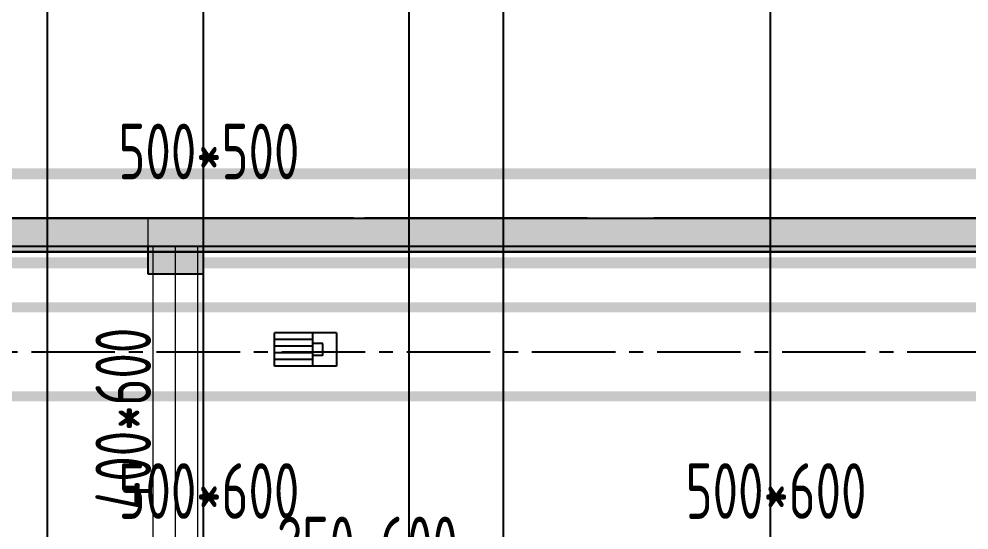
# Model space of a CAD drawing. Extents: x 369444 to 684549, y -549309 to 575337.
# Drawn here: x 571067 to 579609, y 467957 to 472547 of the extents above; entities that cross this region are included whole.
import ezdxf

# ---------------------------------------------------------------- set-up
doc = ezdxf.new("R2010")
doc.units = 0
doc.header["$LTSCALE"] = 1000
doc.header["$MEASUREMENT"] = 0
doc.linetypes.add('CENTER2', pattern=[1.125, 0.75, -0.125, 0.125, -0.125])
doc.linetypes.add('DASH', pattern=[0.35, 0.25, -0.1])
for name, color, linetype, lineweight, true_color in [('-1-0-1', 7, 'Continuous', 0, 0xc0c0c0), ('-1-1-2', 7, 'Continuous', 0, 0xc0c0c0), ('-2-0-1', 1, 'Continuous', 0, 0xff0000), ('-2-1-2', 9, 'Continuous', 0, 0x808080), ('1-6-1', 7, 'Continuous', 0, 0x55ff55), ('1-6-2', 7, 'Continuous', 0, 0x55ff55), ('11-6-1', 2, 'Continuous', 0, 0xffff00), ('11-6-2', 2, 'Continuous', 0, 0xffff00), ('11-6-5', 2, 'Continuous', 0, 0xffff00), ('12-6-1', 4, 'Continuous', 0, 0x00ffff), ('12-6-2', 4, 'Continuous', 0, 0x00ffff), ('12-6-5', 4, 'Continuous', 0, 0x00ffff)]:
    doc.layers.add(name, color=color, linetype=linetype, lineweight=lineweight, true_color=true_color)
for name, color, linetype in [('A-WALL-HATCH', 8, 'Continuous'), ('COLUMN', 9, 'Continuous'), ('DOTE', 1, 'Continuous'), ('DUCT-排烟中心线', 5, 'CENTER2'), ('DUCT-排烟管', 2, 'Continuous'), ('HS-A-轮廓线-地下室', 3, 'DASH'), ('PUB_HATCH', 8, 'Continuous'), ('WALL', 9, 'Continuous'), ('二期轮廓线', 8, 'DASH'), ('防火分区线', 7, 'Continuous'), ('风管标注', 3, 'Continuous')]:
    doc.layers.add(name, color=color, linetype=linetype)
doc.styles.add('yjkcad', font='yjkeng.shx', dxfattribs={"width": 0.7, "height": 250, "bigfont": 'yjkchn.shx'})

# ---------------------------------------------------------------- blocks, each defined once
blk = doc.blocks.new('N-风管')
at = {"color": 0, "linetype": 'Continuous'}
for p, q in [((38489409877.916618, 3905564202.347199, 2600.00001), (38489409321.916618, 3905564202.347199, 2600.00001)), ((38489409664.079018, 3905564142.347199, 2600.00001), (38489409321.916618, 3905564142.347199, 2600.00001)), ((38489409664.079018, 3905564082.347199, 2600.00001), (38489409321.916618, 3905564082.347199, 2600.00001)), ((38489409754.707024, 3905564106.347199, 2600.00001), (38489409664.079018, 3905564106.347199, 2600.00001)), ((38489409664.079018, 3905564022.347199, 2600.00001), (38489409321.916618, 3905564022.347199, 2600.00001)), ((38489409664.079018, 3905563962.347199, 2600.00001), (38489409321.916618, 3905563962.347199, 2600.00001))]:
    blk.add_line(p, q, dxfattribs=at)
at = {"color": 0}
for p, q in [((38489409321.916618, 3905563902.347199, 2600.00001), (38489409321.916618, 3905564202.347199, 2600.00001)), ((38489409664.079018, 3905563902.347199, 2600.00001), (38489409664.079018, 3905564202.347199, 2600.00001)), ((38489409877.916618, 3905564202.347199, 2600.00001), (38489409877.916618, 3905563902.347199, 2600.00001)), ((38489409754.707024, 3905563998.347199, 2600.00001), (38489409754.707024, 3905564106.347199, 2600.00001)), ((38489409754.707024, 3905563998.347199, 2600.00001), (38489409664.079018, 3905563998.347199, 2600.00001)), ((38489409877.916618, 3905563902.347199, 2600.00001), (38489409321.916618, 3905563902.347199, 2600.00001))]:
    blk.add_line(p, q, dxfattribs=at)
at = {"layer": 'DUCT-排烟中心线', "color": 0}
blk.add_line((38489399260.724457, 3905564030.256581), (38489416305.627274, 3905564030.256581), dxfattribs=at)
at = {"layer": 'DUCT-排烟管', "color": 0, "const_width": 90}
for points in [[(38489416305.627274, 3905564430.256581), (38489399260.724457, 3905564430.256581)], [(38489399260.724457, 3905563630.256581), (38489416305.627274, 3905563630.256581)]]:
    blk.add_lwpolyline(points, dxfattribs=at)

msp = doc.modelspace()

# ---------------------------------------------------------------- hatches: boundary and pattern name
at = {"layer": 'A-WALL-HATCH'}
msp.add_hatch(color=256, dxfattribs=at).paths.add_polyline_path([(572724.7, 470256.6), (572724.7, 470756.6), (572224.7, 470756.6), (572224.7, 470256.6)])
at = {"layer": 'PUB_HATCH'}
msp.add_hatch(color=256, dxfattribs=at).paths.add_polyline_path([(484428.7, 470517), (484558.7, 470457), (592974.6, 470457), (593274.6, 470757), (484408.7, 470757)])
at = {"layer": 'PUB_HATCH', "linetype": 'ByBlock'}
for points in [[(572224.7, 470507), (572224.7, 470756.6), (572474.7, 470756.6), (572474.7, 470757), (563699.6, 470757), (563699.6, 470756.6), (563949.6, 470756.6), (563949.6, 470507)], [(580724.6, 470507), (580724.6, 470756.6), (580974.6, 470756.6), (580974.6, 470757), (572474.7, 470757), (572474.7, 470756.6), (572724.7, 470756.6), (572724.7, 470507)]]:
    msp.add_hatch(color=256, dxfattribs=at).paths.add_polyline_path(points)

# ---------------------------------------------------------------- linework, layer by layer
at = {"layer": '-1-0-1', "color": 0}
msp.add_point((572474.3, 470507.1, -3600), dxfattribs=at)
at = {"layer": '-1-1-2', "color": 0}
msp.add_line((572474.3, 470507.1, -3600), (572474.3, 470507.1), dxfattribs=at)
at = {"layer": '-2-0-1', "color": 0}
for p, q in [((563699.3, 470507.1, -3600), (572474.3, 470507.1, -3600)), ((572474.3, 467406.9, -3600), (572474.3, 470507.1, -3600)), ((572474.3, 470507.1, -3600), (585224.4, 470507.1, -3600))]:
    msp.add_line(p, q, dxfattribs=at)
at = {"layer": '-2-1-2', "color": 0}
for p, q in [((563699.3, 470507.1), (572474.3, 470507.1)), ((572474.3, 467406.9), (572474.3, 470507.1)), ((572474.3, 470507.1), (585224.4, 470507.1))]:
    msp.add_line(p, q, dxfattribs=at)
at = {"layer": '1-6-1', "color": 0}
for p, q in [((572474.3, 470757.1, -3600), (563699.3, 470757.1, -3600)), ((563699.3, 470757.1), (572474.3, 470757.1)), ((572474.3, 470757.1, -3600), (572474.3, 470757.1)), ((585224.4, 470757.1, -3600), (572474.3, 470757.1, -3600)), ((572474.3, 470757.1), (585224.4, 470757.1)), ((572474.3, 470757.1), (572474.3, 470757.1, -3600)), ((572474.3, 470457.1), (563699.3, 470457.1)), ((563699.3, 470457.1, -3600), (572474.3, 470457.1, -3600)), ((572474.3, 470457.1), (572474.3, 470457.1, -3600)), ((585224.4, 470457.1), (572474.3, 470457.1)), ((572474.3, 470457.1, -3600), (585224.4, 470457.1, -3600)), ((572474.3, 470457.1, -3600), (572474.3, 470457.1))]:
    msp.add_line(p, q, dxfattribs=at)
at = {"layer": '1-6-2', "color": 0}
for p, q in [((572474.3, 470507.1), (563699.3, 470507.1)), ((563699.3, 470507.1, -3600), (572474.3, 470507.1, -3600)), ((572474.3, 470507.1), (572474.3, 470507.1, -3600)), ((585224.4, 470507.1), (572474.3, 470507.1)), ((572474.3, 470507.1, -3600), (585224.4, 470507.1, -3600)), ((572474.3, 470507.1, -3600), (572474.3, 470507.1))]:
    msp.add_line(p, q, dxfattribs=at)
at = {"layer": '11-6-1', "color": 0}
for p, q in [((572224.3, 470757.1), (572224.3, 470257.1)), ((572724.3, 470757.1), (572224.3, 470757.1)), ((572224.3, 470757.1, -3600), (572224.3, 470257.1, -3600)), ((572724.3, 470757.1, -3600), (572224.3, 470757.1, -3600)), ((572224.3, 470757.1, -3600), (572224.3, 470757.1)), ((572724.3, 470257.1), (572724.3, 470757.1)), ((572724.3, 470257.1, -3600), (572724.3, 470757.1, -3600)), ((572724.3, 470757.1, -3600), (572724.3, 470757.1)), ((572224.3, 470257.1), (572724.3, 470257.1)), ((572224.3, 470257.1, -3600), (572724.3, 470257.1, -3600)), ((572224.3, 470257.1, -3600), (572224.3, 470257.1)), ((572724.3, 470257.1, -3600), (572724.3, 470257.1))]:
    msp.add_line(p, q, dxfattribs=at)
at = {"layer": '11-6-2', "color": 0}
msp.add_line((572474.3, 470507.1, -3600), (572474.3, 470507.1), dxfattribs=at)
at = {"layer": '12-6-1', "color": 0}
for p, q in [((572274.3, 470507.1), (572674.3, 470507.1)), ((572274.3, 470507.1, -600), (572274.3, 470507.1)), ((572674.3, 470507.1, -600), (572274.3, 470507.1, -600)), ((572274.3, 467406.9), (572274.3, 470507.1)), ((572274.3, 467406.9, -600), (572274.3, 470507.1, -600)), ((572674.3, 470507.1), (572674.3, 470507.1, -600)), ((572674.3, 467406.9), (572674.3, 470507.1)), ((572674.3, 467406.9, -600), (572674.3, 470507.1, -600))]:
    msp.add_line(p, q, dxfattribs=at)
at = {"layer": '12-6-2', "color": 0}
msp.add_line((572474.3, 467406.9), (572474.3, 470507.1), dxfattribs=at)
at = {"layer": 'COLUMN', "color": 8}
for p, q in [((572224.7, 470507), (572224.7, 470256.6)), ((572724.7, 470256.6), (572724.7, 470507)), ((572224.7, 470256.6), (572724.7, 470256.6))]:
    msp.add_line(p, q, dxfattribs=at)
at = {"layer": 'DOTE', "color": 8}
for p, q in [((571324.5, 261807), (571324.5, 476704.8)), ((572724.5, 59364.2), (572724.5, 476704.8)), ((574574.5, 59364.2), (574574.5, 476704.8)), ((575424.5, 59364.2), (575424.5, 476704.8)), ((577824.5, 261807), (577824.5, 476704.8))]:
    msp.add_line(p, q, dxfattribs=at)
at = {"layer": 'DOTE', "color": 8, "lineweight": -2}
msp.add_line((377844.4, 470507), (624570.9, 470507), dxfattribs=at)
at = {"layer": 'HS-A-轮廓线-地下室', "lineweight": -2, "ltscale": 8}
msp.add_lwpolyline([(603774.5, 460257), (603774.5, 473207), (592974.5, 473207), (592974.5, 470757), (537864.5, 470756.9)], dxfattribs=at)
at = {"layer": 'WALL'}
for p, q in [((484408.7, 470757), (593274.6, 470757)), ((484558.7, 470457), (592974.6, 470457))]:
    msp.add_line(p, q, dxfattribs=at)
at = {"layer": 'WALL', "linetype": 'ByBlock'}
for p, q in [((563699.6, 470757), (572474.7, 470757)), ((572474.7, 470757), (580974.6, 470757)), ((563949.6, 470507), (572224.7, 470507)), ((572724.7, 470507), (580724.6, 470507))]:
    msp.add_line(p, q, dxfattribs=at)
at = {"layer": '二期轮廓线', "ltscale": 6}
msp.add_lwpolyline([(599724.6, 398907), (599724.6, 433307), (599574.6, 433307), (599574.7, 442606.9), (605524.6, 442606.9), (605524.6, 442606.9), (605524.6, 460257), (603774.6, 460256.9), (603774.6, 460257), (603774.6, 473207), (592974.6, 473207), (592974.6, 470757), (537864.7, 470756.9)], dxfattribs=at)
at = {"layer": '防火分区线', "color": 3, "linetype": 'DASH', "ltscale": 8, "const_width": 100}
for points in [[(537464.5, 471156.9), (592574.5, 471156.9)], [(538264.5, 470356.9), (593374.5, 470356.9)]]:
    msp.add_lwpolyline(points, dxfattribs=at)

# ---------------------------------------------------------------- block references
at = {"layer": '风管标注', "color": 8}
msp.add_blockref('N-风管', (-38488835956.2, -3905094473.4), dxfattribs=at)

# ---------------------------------------------------------------- texts
at = {"layer": '11-6-5', "color": 0, "char_height": 500, "attachment_point": 8, "style": 'yjkcad'}
for s, insert in [('500*500', (572774.3, 471107.1, -3600)), ('500*600', (572774.3, 468056.9, -3600)), ('500*600', (577874.3, 468056.9, -3600))]:
    msp.add_mtext(s, dxfattribs=dict(at, insert=insert))
at = {"layer": '12-6-5', "color": 0, "insert": (572254.3, 468957), "char_height": 500, "attachment_point": 8, "rotation": 90, "style": 'yjkcad'}
msp.add_mtext('400*600', dxfattribs=at)
at = {"layer": '12-6-5', "color": 0, "insert": (574199.3, 467576.9), "char_height": 500, "attachment_point": 8, "style": 'yjkcad'}
msp.add_mtext('250*600', dxfattribs=at)

doc.saveas('drawing.dxf')
